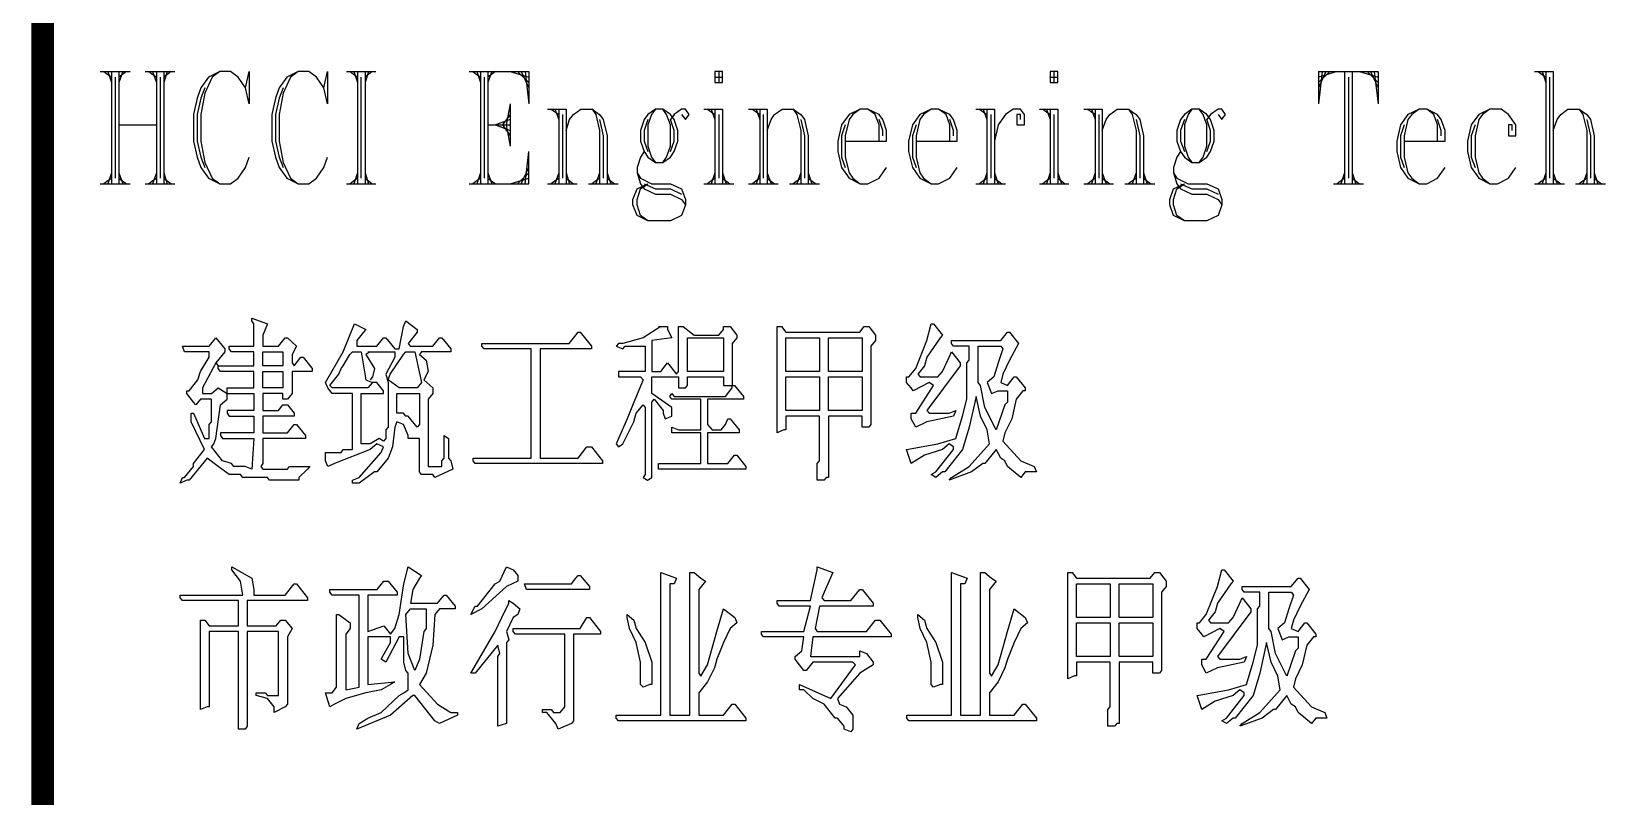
# Model space of a CAD drawing. Extents: x 74607 to 188346, y 27287 to 39167.
# Drawn here: x 114942 to 115645, y 31203 to 31545 of the extents above; entities that cross this region are included whole.
import ezdxf
from ezdxf.enums import TextEntityAlignment as Align

# ---------------------------------------------------------------- set-up
doc = ezdxf.new("R2010")
doc.units = 0
doc.header["$LTSCALE"] = 1000
doc.header["$MEASUREMENT"] = 0
doc.linetypes.add('DASHED2', pattern=[0.375, 0.25, -0.125])
doc.layers.add('DIM_LEAD', color=3, linetype='Continuous')
doc.layers.add('龙骨虚线', color=165, linetype='DASHED2')
doc.styles.get("Standard").update_dxf_attribs({"font": 'gbenor.shx', "bigfont": 'gbcbig.shx'})

# ---------------------------------------------------------------- blocks, each defined once
blk = doc.blocks.new('A1')
at = {"color": 94, "linetype": 'Continuous', "const_width": 0.5}
blk.add_lwpolyline([(-80, 10), (-80, 584)], dxfattribs=at)
at = {"color": 94, "linetype": 'Continuous'}
for points in [[(-78.711, 211.974), (-78.044, 211.974)], [(-78.63, 211.974), (-78.459, 211.848)], [(-78.54, 211.974), (-78.459, 211.731)], [(-78.459, 211.974), (-78.459, 209.467)], [(-78.378, 211.848), (-78.378, 209.593)], [(-78.297, 211.974), (-78.297, 209.467)], [(-78.206, 211.974), (-78.297, 211.731)], [(-78.125, 211.974), (-78.297, 211.848)], [(-77.71, 211.974), (-77.043, 211.974)], [(-77.629, 211.974), (-77.458, 211.848)], [(-77.548, 211.974), (-77.458, 211.731)], [(-77.458, 211.974), (-77.458, 209.467)], [(-77.377, 211.848), (-77.377, 209.593)], [(-77.295, 211.974), (-77.295, 209.467)], [(-77.214, 211.974), (-77.295, 211.731)], [(-77.124, 211.974), (-77.295, 211.848)], [(-75.464, 211.614), (-75.383, 211.974), (-75.383, 211.253), (-75.464, 211.614), (-75.627, 211.848), (-75.798, 211.974), (-76.042, 211.974), (-76.294, 211.848), (-76.466, 211.614), (-76.547, 211.379), (-76.628, 211.018), (-76.628, 210.423), (-76.547, 210.062), (-76.466, 209.828), (-76.294, 209.593), (-76.042, 209.467), (-75.798, 209.467), (-75.627, 209.593), (-75.464, 209.828), (-75.383, 210.062)], [(-76.042, 211.974), (-76.213, 211.848), (-76.375, 211.496), (-76.466, 211.018), (-76.466, 210.423), (-76.375, 209.945), (-76.213, 209.593), (-76.042, 209.467)], [(-73.714, 211.614), (-73.633, 211.974), (-73.633, 211.253), (-73.714, 211.614), (-73.877, 211.848), (-74.048, 211.974), (-74.292, 211.974), (-74.544, 211.848), (-74.716, 211.614), (-74.797, 211.379), (-74.878, 211.018), (-74.878, 210.423), (-74.797, 210.062), (-74.716, 209.828), (-74.544, 209.593), (-74.292, 209.467), (-74.048, 209.467), (-73.877, 209.593), (-73.714, 209.828), (-73.633, 210.062)], [(-74.292, 211.974), (-74.463, 211.848), (-74.625, 211.496), (-74.716, 211.018), (-74.716, 210.423), (-74.625, 209.945), (-74.463, 209.593), (-74.292, 209.467)], [(-73.209, 211.974), (-72.551, 211.974)], [(-73.128, 211.974), (-72.966, 211.848)], [(-73.047, 211.974), (-72.966, 211.731)], [(-72.966, 211.974), (-72.966, 209.467)], [(-72.885, 211.848), (-72.885, 209.593)], [(-72.794, 211.974), (-72.794, 209.467)], [(-72.713, 211.974), (-72.794, 211.731)], [(-72.632, 211.974), (-72.794, 211.848)], [(-70.467, 211.974), (-69.132, 211.974), (-69.132, 211.253)], [(-70.386, 211.974), (-70.215, 211.848)], [(-70.296, 211.974), (-70.215, 211.731)], [(-70.215, 211.974), (-70.215, 209.467)], [(-70.134, 211.848), (-70.134, 209.593)], [(-70.052, 211.974), (-70.052, 209.467)], [(-69.962, 211.974), (-70.052, 211.731)], [(-69.881, 211.974), (-70.052, 211.848)], [(-69.547, 211.974), (-69.132, 211.848)], [(-69.385, 211.974), (-69.132, 211.731)], [(-69.304, 211.974), (-69.132, 211.614)], [(-69.213, 211.974), (-69.132, 211.253)], [(-64.974, 211.848), (-64.803, 211.848)], [(-64.884, 211.974), (-64.884, 211.731)], [(-57.479, 211.848), (-57.307, 211.848)], [(-57.397, 211.974), (-57.397, 211.731)], [(-51.48, 211.974), (-51.48, 211.253)], [(-51.48, 211.974), (-50.145, 211.974)], [(-51.399, 211.974), (-51.48, 211.253)], [(-51.318, 211.974), (-51.48, 211.614)], [(-51.228, 211.974), (-51.48, 211.731)], [(-51.065, 211.974), (-51.48, 211.848)], [(-50.903, 211.974), (-50.903, 209.467)], [(-50.813, 211.848), (-50.813, 209.593)], [(-50.732, 211.974), (-50.732, 209.467)], [(-50.569, 211.974), (-50.145, 211.848)], [(-50.398, 211.974), (-50.145, 211.731)], [(-50.317, 211.974), (-50.145, 211.614)], [(-50.236, 211.974), (-50.145, 211.253)], [(-50.145, 211.974), (-50.145, 211.253)], [(-46.655, 211.974), (-46.24, 211.974), (-46.24, 209.467)], [(-46.573, 211.974), (-46.402, 211.848)], [(-46.483, 211.974), (-46.402, 211.731)], [(-46.402, 211.974), (-46.402, 209.467)], [(-46.321, 211.848), (-46.321, 209.593)], [(-76.375, 211.614), (-76.466, 211.379), (-76.547, 211.018), (-76.547, 210.423), (-76.466, 210.062), (-76.375, 209.828)], [(-74.625, 211.614), (-74.716, 211.379), (-74.797, 211.018), (-74.797, 210.423), (-74.716, 210.062), (-74.625, 209.828)], [(-69.547, 211.253), (-69.637, 210.784), (-69.547, 210.306)], [(-69.547, 211.253), (-69.547, 210.306)], [(-68.717, 211.136), (-68.302, 211.136), (-68.302, 209.467)], [(-68.636, 211.136), (-68.465, 211.018)], [(-68.555, 211.136), (-68.465, 210.901)], [(-68.465, 211.136), (-68.465, 209.467)], [(-68.302, 210.658), (-68.221, 210.901), (-68.131, 211.018), (-67.969, 211.136), (-67.716, 211.136), (-67.554, 211.018), (-67.473, 210.901), (-67.382, 210.54), (-67.382, 209.467)], [(-67.716, 211.136), (-67.635, 211.018), (-67.554, 210.658), (-67.554, 209.467)], [(-66.3, 211.136), (-66.39, 211.018), (-66.471, 210.784), (-66.471, 210.306), (-66.39, 210.062), (-66.3, 209.945)], [(-66.138, 209.945), (-66.057, 210.062), (-65.966, 210.306), (-65.966, 210.784), (-66.057, 211.018), (-66.138, 211.136)], [(-65.723, 211.018), (-65.633, 210.901), (-65.551, 211.018), (-65.633, 211.136), (-65.723, 211.136), (-65.885, 211.018), (-65.966, 210.901)], [(-65.218, 211.136), (-64.803, 211.136), (-64.803, 209.467)], [(-65.136, 211.136), (-64.974, 211.018)], [(-65.055, 211.136), (-64.974, 210.901)], [(-64.974, 211.136), (-64.974, 209.467)], [(-64.225, 211.136), (-63.802, 211.136), (-63.802, 209.467)], [(-64.135, 211.136), (-63.973, 211.018)], [(-64.054, 211.136), (-63.973, 210.901)], [(-63.973, 211.136), (-63.973, 209.467)], [(-63.802, 210.658), (-63.72, 210.901), (-63.639, 211.018), (-63.468, 211.136), (-63.224, 211.136), (-63.053, 211.018), (-62.972, 210.901), (-62.891, 210.54), (-62.891, 209.467)], [(-63.224, 211.136), (-63.143, 211.018), (-63.053, 210.658), (-63.053, 209.467)], [(-62.061, 210.423), (-61.141, 210.423), (-61.141, 210.658), (-61.222, 210.901), (-61.303, 211.018), (-61.556, 211.136), (-61.727, 211.136), (-61.97, 211.018), (-62.142, 210.784), (-62.223, 210.423), (-62.223, 210.189), (-62.142, 209.828), (-61.97, 209.593), (-61.727, 209.467), (-61.556, 209.467), (-61.303, 209.593), (-61.141, 209.828)], [(-61.727, 211.136), (-61.889, 211.018), (-61.97, 210.901), (-62.061, 210.54), (-62.061, 210.062), (-61.97, 209.71), (-61.889, 209.593), (-61.727, 209.467)], [(-61.303, 210.423), (-61.303, 210.784), (-61.393, 211.018), (-61.556, 211.136)], [(-60.473, 210.423), (-59.562, 210.423), (-59.562, 210.658), (-59.643, 210.901), (-59.725, 211.018), (-59.977, 211.136), (-60.139, 211.136), (-60.392, 211.018), (-60.554, 210.784), (-60.645, 210.423), (-60.645, 210.189), (-60.554, 209.828), (-60.392, 209.593), (-60.139, 209.467), (-59.977, 209.467), (-59.725, 209.593), (-59.562, 209.828)], [(-60.139, 211.136), (-60.311, 211.018), (-60.392, 210.901), (-60.473, 210.54), (-60.473, 210.062), (-60.392, 209.71), (-60.311, 209.593), (-60.139, 209.467)], [(-59.725, 210.423), (-59.725, 210.784), (-59.806, 211.018), (-59.977, 211.136)], [(-59.138, 211.136), (-58.723, 211.136), (-58.723, 209.467)], [(-59.057, 211.136), (-58.895, 211.018)], [(-58.976, 211.136), (-58.895, 210.901)], [(-58.895, 211.136), (-58.895, 209.467)], [(-58.146, 210.901), (-58.146, 211.018), (-58.227, 211.018), (-58.227, 210.784), (-58.056, 210.784), (-58.056, 211.018), (-58.146, 211.136), (-58.308, 211.136), (-58.48, 211.018), (-58.642, 210.784), (-58.723, 210.423)], [(-57.722, 211.136), (-57.307, 211.136), (-57.307, 209.467)], [(-57.641, 211.136), (-57.479, 211.018)], [(-57.56, 211.136), (-57.479, 210.901)], [(-57.479, 211.136), (-57.479, 209.467)], [(-56.73, 211.136), (-56.315, 211.136), (-56.315, 209.467)], [(-56.64, 211.136), (-56.477, 211.018)], [(-56.558, 211.136), (-56.477, 210.901)], [(-56.477, 211.136), (-56.477, 209.467)], [(-56.315, 210.658), (-56.225, 210.901), (-56.144, 211.018), (-55.981, 211.136), (-55.729, 211.136), (-55.557, 211.018), (-55.476, 210.901), (-55.395, 210.54), (-55.395, 209.467)], [(-55.729, 211.136), (-55.647, 211.018), (-55.557, 210.658), (-55.557, 209.467)], [(-54.313, 211.136), (-54.394, 211.018), (-54.475, 210.784), (-54.475, 210.306), (-54.394, 210.062), (-54.313, 209.945)], [(-54.15, 209.945), (-54.06, 210.062), (-53.979, 210.306), (-53.979, 210.784), (-54.06, 211.018), (-54.15, 211.136)], [(-53.726, 211.018), (-53.645, 210.901), (-53.564, 211.018), (-53.645, 211.136), (-53.726, 211.136), (-53.898, 211.018), (-53.979, 210.901)], [(-49.568, 210.423), (-48.648, 210.423), (-48.648, 210.658), (-48.738, 210.901), (-48.819, 211.018), (-49.063, 211.136), (-49.234, 211.136), (-49.487, 211.018), (-49.649, 210.784), (-49.73, 210.423), (-49.73, 210.189), (-49.649, 209.828), (-49.487, 209.593), (-49.234, 209.467), (-49.063, 209.467), (-48.819, 209.593), (-48.648, 209.828)], [(-49.234, 211.136), (-49.397, 211.018), (-49.487, 210.901), (-49.568, 210.54), (-49.568, 210.062), (-49.487, 209.71), (-49.397, 209.593), (-49.234, 209.467)], [(-48.819, 210.423), (-48.819, 210.784), (-48.901, 211.018), (-49.063, 211.136)], [(-47.151, 210.658), (-47.151, 210.784), (-47.232, 210.784), (-47.232, 210.54), (-47.07, 210.54), (-47.07, 210.784), (-47.232, 211.018), (-47.403, 211.136), (-47.656, 211.136), (-47.899, 211.018), (-48.071, 210.784), (-48.152, 210.423), (-48.152, 210.189), (-48.071, 209.828), (-47.899, 209.593), (-47.656, 209.467), (-47.484, 209.467), (-47.232, 209.593), (-47.07, 209.828)], [(-47.656, 211.136), (-47.818, 211.018), (-47.899, 210.901), (-47.981, 210.54), (-47.981, 210.062), (-47.899, 209.71), (-47.818, 209.593), (-47.656, 209.467)], [(-46.24, 210.658), (-46.149, 210.901), (-46.068, 211.018), (-45.906, 211.136), (-45.653, 211.136), (-45.482, 211.018), (-45.401, 210.901), (-45.32, 210.54), (-45.32, 209.467)], [(-45.653, 211.136), (-45.572, 211.018), (-45.482, 210.658), (-45.482, 209.467)], [(-78.297, 210.784), (-77.458, 210.784)], [(-70.052, 210.784), (-69.547, 210.784)], [(-69.547, 210.901), (-69.881, 210.784), (-69.547, 210.658)], [(-69.547, 211.018), (-69.719, 210.784), (-69.547, 210.54)], [(-68.384, 211.018), (-68.384, 209.593)], [(-67.554, 210.901), (-67.473, 210.54), (-67.473, 209.593)], [(-66.471, 210.901), (-66.553, 210.658), (-66.553, 210.423), (-66.471, 210.189)], [(-65.966, 210.189), (-65.885, 210.423), (-65.885, 210.658), (-65.966, 210.901)], [(-64.884, 211.018), (-64.884, 209.593)], [(-63.892, 211.018), (-63.892, 209.593)], [(-63.053, 210.901), (-62.972, 210.54), (-62.972, 209.593)], [(-62.061, 210.784), (-62.142, 210.54), (-62.142, 210.062), (-62.061, 209.828)], [(-61.222, 210.54), (-61.222, 210.658), (-61.303, 210.901)], [(-60.473, 210.784), (-60.554, 210.54), (-60.554, 210.062), (-60.473, 209.828)], [(-59.643, 210.54), (-59.643, 210.658), (-59.725, 210.901)], [(-58.804, 211.018), (-58.804, 209.593)], [(-57.397, 211.018), (-57.397, 209.593)], [(-56.396, 211.018), (-56.396, 209.593)], [(-55.557, 210.901), (-55.476, 210.54), (-55.476, 209.593)], [(-54.475, 210.901), (-54.565, 210.658), (-54.565, 210.423), (-54.475, 210.189)], [(-53.979, 210.189), (-53.898, 210.423), (-53.898, 210.658), (-53.979, 210.901)], [(-49.568, 210.784), (-49.649, 210.54), (-49.649, 210.062), (-49.568, 209.828)], [(-48.738, 210.54), (-48.738, 210.658), (-48.819, 210.901)], [(-47.981, 210.784), (-48.071, 210.54), (-48.071, 210.062), (-47.981, 209.828)], [(-45.482, 210.901), (-45.401, 210.54), (-45.401, 209.593)], [(-70.467, 209.467), (-69.132, 209.467), (-69.132, 210.189)], [(-69.213, 209.467), (-69.132, 210.189)], [(-66.553, 210.189), (-66.634, 210.062), (-66.715, 209.828), (-66.715, 209.71), (-66.634, 209.467), (-66.553, 209.35), (-66.3, 209.232), (-65.966, 209.232), (-65.723, 209.115), (-65.633, 208.998)], [(-54.565, 210.189), (-54.646, 210.062), (-54.727, 209.828), (-54.727, 209.71), (-54.646, 209.467), (-54.565, 209.35), (-54.313, 209.232), (-53.979, 209.232), (-53.726, 209.115), (-53.645, 208.998)], [(-78.459, 209.71), (-78.54, 209.467)], [(-78.297, 209.71), (-78.206, 209.467)], [(-77.458, 209.71), (-77.548, 209.467)], [(-77.295, 209.71), (-77.214, 209.467)], [(-72.966, 209.71), (-73.047, 209.467)], [(-72.794, 209.71), (-72.713, 209.467)], [(-70.215, 209.71), (-70.296, 209.467)], [(-70.052, 209.71), (-69.962, 209.467)], [(-69.385, 209.467), (-69.132, 209.71)], [(-69.304, 209.467), (-69.132, 209.828)], [(-68.465, 209.71), (-68.555, 209.467)], [(-68.302, 209.71), (-68.221, 209.467)], [(-67.554, 209.71), (-67.635, 209.467)], [(-67.382, 209.71), (-67.301, 209.467)], [(-66.715, 209.71), (-66.634, 209.593), (-66.39, 209.467), (-65.966, 209.467), (-65.723, 209.35), (-65.633, 209.115), (-65.633, 208.998), (-65.723, 208.754), (-65.966, 208.637), (-66.471, 208.637), (-66.715, 208.754), (-66.805, 208.998), (-66.805, 209.115), (-66.715, 209.35), (-66.471, 209.467)], [(-64.974, 209.71), (-65.055, 209.467)], [(-64.803, 209.71), (-64.722, 209.467)], [(-63.973, 209.71), (-64.054, 209.467)], [(-63.802, 209.71), (-63.72, 209.467)], [(-63.053, 209.71), (-63.143, 209.467)], [(-62.891, 209.71), (-62.809, 209.467)], [(-58.895, 209.71), (-58.976, 209.467)], [(-58.723, 209.71), (-58.642, 209.467)], [(-57.479, 209.71), (-57.56, 209.467)], [(-57.307, 209.71), (-57.226, 209.467)], [(-56.477, 209.71), (-56.558, 209.467)], [(-56.315, 209.71), (-56.225, 209.467)], [(-55.557, 209.71), (-55.647, 209.467)], [(-55.395, 209.71), (-55.314, 209.467)], [(-54.727, 209.71), (-54.646, 209.593), (-54.394, 209.467), (-53.979, 209.467), (-53.726, 209.35), (-53.645, 209.115), (-53.645, 208.998), (-53.726, 208.754), (-53.979, 208.637), (-54.475, 208.637), (-54.727, 208.754), (-54.809, 208.998), (-54.809, 209.115), (-54.727, 209.35), (-54.475, 209.467)], [(-50.903, 209.71), (-50.984, 209.467)], [(-50.732, 209.71), (-50.65, 209.467)], [(-46.402, 209.71), (-46.483, 209.467)], [(-46.24, 209.71), (-46.149, 209.467)], [(-45.482, 209.71), (-45.572, 209.467)], [(-45.32, 209.71), (-45.238, 209.467)], [(-78.711, 209.467), (-78.044, 209.467)], [(-78.459, 209.593), (-78.63, 209.467)], [(-78.297, 209.593), (-78.125, 209.467)], [(-77.71, 209.467), (-77.043, 209.467)], [(-77.458, 209.593), (-77.629, 209.467)], [(-77.295, 209.593), (-77.124, 209.467)], [(-73.209, 209.467), (-72.551, 209.467)], [(-72.966, 209.593), (-73.128, 209.467)], [(-72.794, 209.593), (-72.632, 209.467)], [(-70.215, 209.593), (-70.386, 209.467)], [(-70.052, 209.593), (-69.881, 209.467)], [(-69.547, 209.467), (-69.132, 209.593)], [(-68.717, 209.467), (-68.05, 209.467)], [(-68.465, 209.593), (-68.636, 209.467)], [(-68.302, 209.593), (-68.131, 209.467)], [(-67.797, 209.467), (-67.139, 209.467)], [(-67.554, 209.593), (-67.716, 209.467)], [(-67.382, 209.593), (-67.22, 209.467)], [(-66.471, 208.637), (-66.634, 208.754), (-66.715, 208.998), (-66.715, 209.115), (-66.634, 209.35), (-66.471, 209.467)], [(-66.553, 209.467), (-66.3, 209.35), (-65.966, 209.35), (-65.723, 209.232)], [(-65.218, 209.467), (-64.55, 209.467)], [(-64.974, 209.593), (-65.136, 209.467)], [(-64.803, 209.593), (-64.64, 209.467)], [(-64.225, 209.467), (-63.558, 209.467)], [(-63.973, 209.593), (-64.135, 209.467)], [(-63.802, 209.593), (-63.639, 209.467)], [(-63.305, 209.467), (-62.638, 209.467)], [(-63.053, 209.593), (-63.224, 209.467)], [(-62.891, 209.593), (-62.719, 209.467)], [(-59.138, 209.467), (-58.48, 209.467)], [(-58.895, 209.593), (-59.057, 209.467)], [(-58.723, 209.593), (-58.561, 209.467)], [(-57.722, 209.467), (-57.064, 209.467)], [(-57.479, 209.593), (-57.641, 209.467)], [(-57.307, 209.593), (-57.145, 209.467)], [(-56.73, 209.467), (-56.062, 209.467)], [(-56.477, 209.593), (-56.64, 209.467)], [(-56.315, 209.593), (-56.144, 209.467)], [(-55.81, 209.467), (-55.142, 209.467)], [(-55.557, 209.593), (-55.729, 209.467)], [(-55.395, 209.593), (-55.233, 209.467)], [(-54.475, 208.637), (-54.646, 208.754), (-54.727, 208.998), (-54.727, 209.115), (-54.646, 209.35), (-54.475, 209.467)], [(-54.565, 209.467), (-54.313, 209.35), (-53.979, 209.35), (-53.726, 209.232)], [(-51.147, 209.467), (-50.479, 209.467)], [(-50.903, 209.593), (-51.065, 209.467)], [(-50.732, 209.593), (-50.569, 209.467)], [(-46.655, 209.467), (-45.987, 209.467)], [(-46.402, 209.593), (-46.573, 209.467)], [(-46.24, 209.593), (-46.068, 209.467)], [(-45.735, 209.467), (-45.067, 209.467)], [(-45.482, 209.593), (-45.653, 209.467)], [(-45.32, 209.593), (-45.157, 209.467)], [(-66.185, 206.274), (-66.581, 206.023), (-67.031, 205.897), (-67.132, 205.897), (-67.18, 205.834), (-67.031, 205.776), (-66.982, 205.834), (-66.634, 205.834), (-66.533, 205.834), (-66.533, 205.273), (-67.132, 205.273), (-67.132, 205.148), (-66.634, 205.148), (-66.581, 205.085), (-66.784, 204.587), (-66.934, 204.21), (-67.18, 203.649), (-67.132, 203.586), (-67.031, 203.649), (-66.784, 204.147), (-66.731, 204.336), (-66.581, 204.524), (-66.533, 204.461), (-66.533, 203.524), (-66.533, 202.963), (-66.581, 202.9), (-66.484, 202.837), (-66.383, 202.9), (-66.383, 203.838), (-66.383, 204.587), (-66.335, 204.65), (-66.132, 204.399), (-66.132, 204.336), (-66.083, 204.21), (-65.933, 204.273), (-65.933, 204.461), (-66.383, 204.776), (-66.383, 205.148), (-65.784, 205.148), (-65.784, 204.901), (-65.634, 204.901), (-65.585, 204.959), (-65.585, 205.148), (-64.836, 205.148), (-64.783, 205.148), (-64.783, 204.959), (-64.686, 204.959), (-64.585, 204.959)], [(-66.233, 206.274), (-66.035, 206.274), (-66.035, 206.211), (-65.933, 206.023), (-66.383, 205.96), (-66.383, 205.273), (-66.185, 205.273), (-66.083, 205.399), (-66.035, 205.462), (-65.832, 205.211), (-65.784, 205.273), (-65.784, 206.211), (-65.784, 206.274), (-65.682, 206.274), (-65.436, 206.085), (-64.885, 206.085), (-64.783, 206.211), (-64.783, 206.274), (-64.633, 206.274), (-64.483, 206.085), (-64.483, 206.023), (-64.585, 205.897), (-64.585, 204.959), (-64.537, 204.959), (-64.334, 204.713), (-64.334, 204.65), (-65.083, 204.65), (-65.136, 204.65), (-65.136, 204.084), (-65.034, 203.964), (-64.836, 203.964), (-64.735, 204.084), (-64.686, 204.21), (-64.633, 204.21), (-64.435, 203.964), (-64.435, 203.901), (-65.136, 203.901), (-65.136, 203.209), (-64.686, 203.209), (-64.537, 203.398), (-64.483, 203.398), (-64.285, 203.147), (-64.285, 203.089), (-65.034, 203.089), (-65.784, 203.089), (-66.233, 203.089), (-66.233, 203.209), (-65.484, 203.209), (-65.286, 203.209), (-65.286, 203.901), (-65.933, 203.901), (-65.933, 204.022), (-65.784, 203.964), (-65.286, 203.964), (-65.286, 204.65), (-65.933, 204.65), (-65.982, 204.713), (-65.933, 204.776), (-65.885, 204.713), (-65.136, 204.713), (-64.735, 204.713), (-64.585, 204.901), (-64.585, 204.959)], [(-72.729, 205.713), (-72.13, 205.713), (-72.13, 205.588), (-72.328, 205.211), (-72.28, 205.022), (-72.28, 204.084), (-72.28, 204.022), (-72.328, 203.964), (-72.328, 203.775), (-72.381, 203.712), (-72.478, 203.775), (-72.681, 203.649), (-72.879, 203.649), (-72.879, 204.587), (-72.879, 204.776), (-72.381, 204.776), (-72.381, 204.838), (-72.531, 205.022), (-72.58, 205.022), (-72.628, 205.022)], [(-72.681, 205.713), (-72.778, 205.65), (-72.58, 205.336), (-72.628, 205.148), (-72.681, 205.085)], [(-76.127, 205.462), (-76.427, 204.901), (-76.427, 204.776), (-76.229, 204.776), (-76.079, 204.901), (-75.876, 204.776), (-75.876, 204.901), (-75.277, 204.901), (-75.277, 205.273), (-76.026, 205.273), (-76.079, 205.336), (-76.079, 205.399)]]:
    blk.add_lwpolyline(points, dxfattribs=at)
for points in [[(-64.974, 211.974), (-64.974, 211.731), (-64.803, 211.731), (-64.803, 211.974), (-64.974, 211.974)], [(-57.479, 211.974), (-57.479, 211.731), (-57.307, 211.731), (-57.307, 211.974), (-57.479, 211.974)], [(-66.3, 211.136), (-66.471, 211.018), (-66.553, 210.901), (-66.634, 210.658), (-66.634, 210.423), (-66.553, 210.189), (-66.471, 210.062), (-66.3, 209.945), (-66.138, 209.945), (-65.966, 210.062), (-65.885, 210.189), (-65.804, 210.423), (-65.804, 210.658), (-65.885, 210.901), (-65.966, 211.018), (-66.138, 211.136), (-66.3, 211.136)], [(-54.313, 211.136), (-54.475, 211.018), (-54.565, 210.901), (-54.646, 210.658), (-54.646, 210.423), (-54.565, 210.189), (-54.475, 210.062), (-54.313, 209.945), (-54.15, 209.945), (-53.979, 210.062), (-53.898, 210.189), (-53.816, 210.423), (-53.816, 210.658), (-53.898, 210.901), (-53.979, 211.018), (-54.15, 211.136), (-54.313, 211.136)], [(-75.325, 206.462), (-74.977, 206.337), (-75.079, 206.085), (-75.079, 205.834), (-74.726, 205.834), (-74.576, 206.023), (-74.528, 206.023), (-74.329, 205.834), (-74.426, 205.65), (-74.426, 205.462), (-74.378, 205.399), (-74.228, 205.588), (-74.18, 205.588), (-73.977, 205.336), (-73.977, 205.273), (-74.426, 205.273), (-74.426, 204.776), (-74.528, 204.65), (-74.629, 204.65), (-74.629, 204.776), (-75.079, 204.776), (-75.079, 204.399), (-74.726, 204.399), (-74.629, 204.524), (-74.528, 204.524), (-74.378, 204.336), (-74.378, 204.273), (-75.079, 204.273), (-75.079, 203.901), (-74.528, 203.901), (-74.378, 204.084), (-74.329, 204.084), (-74.126, 203.838), (-74.126, 203.775), (-74.876, 203.775), (-75.079, 203.775), (-75.079, 203.209), (-75.127, 203.147), (-75.079, 203.089), (-74.528, 203.089), (-74.479, 203.147), (-74.03, 203.147), (-74.078, 203.089), (-74.276, 202.9), (-74.276, 202.837), (-74.929, 202.837), (-74.977, 202.9), (-75.528, 202.9), (-75.576, 202.963), (-75.828, 202.963), (-76.079, 203.147), (-76.326, 203.335), (-76.727, 202.837), (-76.775, 202.837), (-76.925, 202.774), (-76.877, 202.9), (-76.828, 202.9), (-76.625, 203.147), (-76.625, 203.209), (-76.379, 203.524), (-76.678, 204.147), (-76.678, 204.336), (-76.625, 204.336), (-76.379, 203.775), (-76.277, 203.775), (-76.277, 204.084), (-76.229, 204.147), (-76.229, 204.65), (-76.475, 204.65), (-76.577, 204.524), (-76.625, 204.587), (-76.775, 204.776), (-76.775, 204.838), (-76.727, 204.838), (-76.529, 205.085), (-76.475, 205.273), (-76.277, 205.588), (-76.277, 205.713), (-76.828, 205.713), (-76.877, 205.834), (-76.277, 205.834), (-76.176, 205.96), (-76.127, 206.023), (-75.929, 205.776), (-75.929, 205.713), (-76.127, 205.462), (-76.079, 205.399), (-75.325, 205.399), (-75.277, 205.399), (-75.277, 205.713), (-75.779, 205.713), (-75.828, 205.776), (-75.828, 205.834), (-75.277, 205.834), (-75.277, 206.337), (-75.325, 206.4), (-75.325, 206.462)], [(-71.879, 206.4), (-71.632, 206.211), (-71.632, 206.148), (-71.83, 205.897), (-71.782, 205.834), (-71.279, 205.834), (-71.13, 206.023), (-71.081, 206.023), (-70.878, 205.776), (-70.878, 205.713), (-71.531, 205.713), (-71.579, 205.65), (-71.429, 205.525), (-71.381, 205.273), (-71.482, 205.085), (-71.279, 204.901), (-71.279, 204.776), (-71.381, 204.65), (-71.381, 203.712), (-71.381, 203.147), (-71.081, 203.147), (-71.081, 203.272), (-71.028, 203.335), (-71.028, 203.838), (-70.931, 203.775), (-70.931, 203.335), (-70.878, 203.272), (-70.83, 203.089), (-71.231, 202.9), (-71.279, 202.963), (-71.531, 202.963), (-71.579, 203.026), (-71.579, 203.775), (-71.681, 203.775), (-71.83, 203.775), (-71.83, 203.838), (-71.932, 204.084), (-72.082, 204.147), (-72.13, 204.022), (-72.178, 203.586), (-72.28, 203.335), (-72.531, 203.026), (-72.58, 203.026), (-72.928, 202.774), (-73.077, 202.774), (-73.077, 202.837), (-72.928, 202.9), (-72.43, 203.461), (-72.381, 203.586), (-72.531, 203.649), (-72.681, 203.524), (-73.479, 203.209), (-73.628, 203.147), (-73.677, 203.272), (-73.677, 203.461), (-73.329, 203.461), (-73.28, 203.524), (-73.077, 203.524), (-73.077, 204.461), (-73.077, 204.776), (-73.527, 204.776), (-73.628, 204.901), (-73.677, 205.022), (-73.28, 205.713), (-73.029, 206.337), (-72.778, 206.211), (-72.831, 206.148), (-72.981, 205.96), (-72.981, 205.834), (-72.531, 205.834), (-72.381, 206.023), (-72.328, 206.023), (-72.13, 205.776), (-72.029, 205.776), (-71.932, 206.274), (-71.879, 206.4)], [(-63.584, 206.274), (-63.488, 206.274), (-63.386, 206.148), (-62.637, 206.148), (-61.888, 206.148), (-61.738, 206.148), (-61.636, 206.274), (-61.535, 206.274), (-61.385, 206.085), (-61.385, 205.96), (-61.487, 205.834), (-61.487, 204.901), (-61.487, 204.084), (-61.535, 204.022), (-61.685, 204.022), (-61.685, 204.273), (-62.434, 204.273), (-62.434, 203.335), (-62.434, 202.9), (-62.487, 202.9), (-62.535, 202.837), (-62.685, 202.837), (-62.685, 203.209), (-62.637, 203.272), (-62.637, 204.21), (-62.637, 204.273), (-63.386, 204.273), (-63.386, 203.964), (-63.434, 203.964), (-63.584, 203.901), (-63.584, 204.838), (-63.584, 205.776), (-63.584, 206.211), (-63.584, 206.274)], [(-60.138, 206.337), (-60.09, 206.337), (-59.887, 206.085), (-59.94, 206.023), (-60.239, 205.588), (-60.288, 205.399), (-60.438, 205.211), (-60.389, 205.148), (-59.988, 205.148), (-59.887, 205.273), (-59.737, 205.588), (-59.688, 205.713), (-59.49, 205.462), (-59.49, 205.399), (-60.239, 204.399), (-60.186, 204.336), (-59.737, 204.336), (-59.587, 204.399), (-59.64, 204.273), (-60.239, 204.147), (-60.486, 204.022), (-60.587, 204.21), (-60.587, 204.336), (-60.486, 204.336), (-60.09, 204.959), (-60.186, 205.022), (-60.539, 204.838), (-60.587, 204.901), (-60.689, 205.022), (-60.689, 205.148), (-60.636, 205.148), (-60.486, 205.336), (-60.239, 205.96), (-60.138, 206.337)], [(-68.031, 206.148), (-67.983, 206.148), (-67.732, 205.834), (-67.732, 205.776), (-68.481, 205.776), (-68.882, 205.776), (-68.882, 204.838), (-68.882, 203.901), (-68.882, 203.335), (-68.133, 203.335), (-68.031, 203.335), (-67.833, 203.586), (-67.732, 203.586), (-67.485, 203.272), (-67.485, 203.209), (-70.332, 203.209), (-70.38, 203.272), (-70.38, 203.335), (-69.631, 203.335), (-69.08, 203.335), (-69.08, 204.273), (-69.08, 205.211), (-69.08, 205.776), (-69.829, 205.776), (-70.129, 205.776), (-70.182, 205.834), (-70.182, 205.897), (-69.433, 205.897), (-68.684, 205.897), (-68.234, 205.897), (-68.084, 206.085), (-68.031, 206.148)], [(-65.585, 206.023), (-64.836, 206.023), (-64.783, 206.023), (-64.783, 205.273), (-65.532, 205.273), (-65.585, 205.273), (-65.585, 205.96), (-65.585, 206.023)], [(-63.386, 206.023), (-62.637, 206.023), (-62.637, 205.273), (-63.386, 205.273), (-63.386, 205.96), (-63.386, 206.023)], [(-62.434, 206.023), (-61.685, 206.023), (-61.685, 205.273), (-62.434, 205.273), (-62.434, 205.96), (-62.434, 206.023)], [(-58.437, 206.148), (-58.388, 206.148), (-58.19, 205.897), (-58.388, 205.525), (-58.538, 205.211), (-58.586, 205.022), (-58.437, 204.959), (-58.287, 205.148), (-58.238, 205.148), (-58.04, 204.901), (-58.04, 204.838), (-58.089, 204.838), (-58.238, 204.65), (-58.34, 204.21), (-58.49, 203.901), (-58.538, 203.712), (-58.137, 203.272), (-57.837, 203.147), (-57.789, 203.026), (-58.04, 203.026), (-58.137, 202.9), (-58.437, 203.147), (-58.49, 203.272), (-58.586, 203.335), (-58.688, 203.524), (-58.939, 203.209), (-58.988, 203.209), (-59.239, 203.026), (-59.737, 202.837), (-59.688, 202.9), (-59.287, 203.147), (-58.838, 203.649), (-58.891, 203.964), (-59.041, 204.273), (-59.137, 204.713), (-59.287, 204.022), (-59.437, 203.524), (-59.838, 203.026), (-59.887, 203.026), (-60.036, 202.9), (-60.138, 202.963), (-60.036, 203.026), (-59.64, 203.524), (-59.64, 203.586), (-59.737, 203.649), (-59.887, 203.524), (-60.288, 203.398), (-60.587, 203.209), (-60.689, 203.524), (-59.988, 203.649), (-59.587, 203.775), (-59.437, 204.273), (-59.34, 204.65), (-59.34, 205.462), (-59.287, 205.525), (-59.287, 205.834), (-59.64, 205.834), (-59.688, 205.897), (-59.688, 205.96), (-58.939, 205.96), (-58.586, 205.96), (-58.437, 206.148)], [(-59.089, 205.834), (-58.586, 205.834), (-58.538, 205.776), (-58.64, 205.462), (-58.736, 205.148), (-58.891, 205.022), (-58.789, 204.776), (-58.64, 204.838), (-58.437, 204.838), (-58.437, 204.587), (-58.49, 204.524), (-58.688, 203.964), (-58.939, 204.461), (-59.041, 204.959), (-59.089, 205.022), (-59.089, 205.776), (-59.089, 205.834)], [(-75.079, 205.713), (-74.629, 205.713), (-74.629, 205.399), (-75.079, 205.399), (-75.079, 205.65), (-75.079, 205.713)], [(-73.077, 205.713), (-72.879, 205.713), (-72.778, 205.085), (-72.628, 205.022), (-72.729, 204.901), (-73.479, 204.901), (-73.527, 204.901), (-73.58, 204.959), (-73.377, 205.211), (-73.329, 205.336), (-73.28, 205.399), (-73.131, 205.65), (-73.077, 205.713)], [(-71.879, 205.713), (-71.681, 205.713), (-71.531, 205.022), (-71.632, 204.901), (-72.029, 204.901), (-72.28, 205.085), (-72.232, 205.211), (-71.932, 205.65), (-71.879, 205.713)], [(-75.079, 205.273), (-74.629, 205.273), (-74.629, 204.901), (-75.079, 204.901), (-75.079, 205.211), (-75.079, 205.273)], [(-63.386, 205.148), (-62.637, 205.148), (-62.637, 204.399), (-63.386, 204.399), (-63.386, 205.085), (-63.386, 205.148)], [(-62.434, 205.148), (-61.685, 205.148), (-61.685, 204.399), (-62.434, 204.399), (-62.434, 205.085), (-62.434, 205.148)], [(-75.876, 204.776), (-75.828, 204.776), (-75.277, 204.776), (-75.277, 204.399), (-75.876, 204.399), (-75.876, 204.336), (-75.828, 204.273), (-75.277, 204.273), (-75.277, 203.901), (-76.026, 203.901), (-76.026, 203.838), (-75.978, 203.775), (-75.277, 203.775), (-75.325, 203.089), (-75.475, 203.147), (-75.726, 203.147), (-75.779, 203.209), (-75.978, 203.272), (-76.229, 203.586), (-76.176, 203.649), (-76.127, 203.775), (-76.026, 204.524), (-75.876, 204.65), (-75.876, 204.776)], [(-72.082, 204.776), (-71.579, 204.776), (-71.579, 204.084), (-71.632, 204.022), (-71.83, 204.273), (-71.879, 204.273), (-71.932, 204.336), (-72.082, 204.336), (-72.082, 204.713), (-72.082, 204.776)], [(-75.775, 200.9), (-75.325, 200.648), (-75.277, 200.397), (-75.277, 200.271), (-74.576, 200.271), (-74.378, 200.523), (-74.329, 200.523), (-74.078, 200.208), (-74.078, 200.146), (-74.827, 200.146), (-75.427, 200.146), (-75.427, 199.585), (-74.779, 199.585), (-74.677, 199.711), (-74.576, 199.711), (-74.426, 199.522), (-74.528, 199.334), (-74.528, 198.396), (-74.528, 197.835), (-74.576, 197.772), (-74.827, 197.647), (-74.827, 197.772), (-74.977, 197.961), (-75.228, 198.024), (-75.228, 198.087), (-75.025, 198.087), (-74.977, 198.024), (-74.726, 198.024), (-74.726, 198.961), (-74.726, 199.459), (-75.427, 199.459), (-75.427, 198.522), (-75.427, 197.584), (-75.427, 197.337), (-75.475, 197.274), (-75.625, 197.274), (-75.625, 198.212), (-75.625, 199.15), (-75.625, 199.459), (-76.277, 199.459), (-76.277, 198.522), (-76.277, 197.772), (-76.326, 197.772), (-76.475, 197.709), (-76.475, 198.647), (-76.475, 199.585), (-76.475, 199.711), (-76.374, 199.711), (-76.277, 199.585), (-75.625, 199.585), (-75.625, 200.146), (-76.374, 200.146), (-76.877, 200.146), (-76.925, 200.208), (-76.925, 200.271), (-76.176, 200.271), (-75.528, 200.271), (-75.576, 200.585), (-75.775, 200.837), (-75.775, 200.9)], [(-71.83, 200.9), (-71.531, 200.711), (-71.579, 200.648), (-71.729, 200.397), (-71.777, 200.088), (-71.178, 200.088), (-71.028, 200.271), (-70.98, 200.271), (-70.782, 200.025), (-70.782, 199.962), (-71.13, 199.962), (-71.231, 199.836), (-71.279, 199.15), (-71.429, 198.522), (-71.579, 198.275), (-71.178, 197.835), (-70.878, 197.647), (-70.728, 197.647), (-70.728, 197.584), (-71.13, 197.4), (-71.231, 197.458), (-71.681, 198.024), (-71.729, 198.024), (-72.227, 197.584), (-72.976, 197.274), (-72.928, 197.4), (-72.729, 197.521), (-72.43, 197.647), (-72.029, 198.024), (-71.927, 198.087), (-71.83, 198.149), (-71.83, 198.522), (-71.879, 198.584), (-71.927, 198.773), (-71.927, 199.334), (-72.029, 199.334), (-72.328, 198.773), (-72.43, 198.836), (-72.227, 199.208), (-72.227, 199.334), (-72.729, 199.334), (-72.729, 198.396), (-72.729, 198.275), (-72.13, 198.333), (-72.227, 198.275), (-72.43, 198.149), (-72.778, 198.087), (-73.227, 197.961), (-73.479, 197.835), (-73.58, 197.772), (-73.677, 198.087), (-73.527, 198.087), (-73.43, 198.212), (-73.43, 199.15), (-73.43, 199.836), (-73.377, 199.836), (-73.126, 199.648), (-73.126, 199.522), (-73.227, 199.396), (-73.227, 198.459), (-73.227, 198.149), (-72.928, 198.212), (-72.928, 199.15), (-72.928, 200.088), (-72.928, 200.271), (-73.527, 200.271), (-73.58, 200.334), (-73.58, 200.397), (-72.826, 200.397), (-72.526, 200.397), (-72.377, 200.585), (-72.28, 200.585), (-72.077, 200.334), (-72.077, 200.271), (-72.729, 200.271), (-72.729, 199.459), (-72.377, 199.585), (-72.227, 199.396), (-72.13, 199.522), (-72.029, 199.836), (-71.927, 200.523), (-71.83, 200.9)], [(-69.631, 200.9), (-69.481, 200.837), (-69.38, 200.711), (-69.38, 200.585), (-69.631, 200.46), (-70.182, 199.962), (-70.429, 199.836), (-70.332, 200.025), (-70.279, 200.025), (-69.882, 200.523), (-69.781, 200.585), (-69.631, 200.9)], [(-62.685, 200.9), (-62.337, 200.774), (-62.535, 200.334), (-62.584, 200.208), (-62.535, 200.146), (-61.936, 200.146), (-61.738, 200.397), (-61.685, 200.397), (-61.438, 200.088), (-61.438, 200.025), (-62.187, 200.025), (-62.637, 200.025), (-62.734, 199.522), (-62.685, 199.459), (-61.936, 199.459), (-61.588, 199.459), (-61.385, 199.711), (-61.288, 199.711), (-61.037, 199.396), (-61.037, 199.334), (-61.786, 199.334), (-62.535, 199.334), (-62.787, 199.334), (-62.835, 198.899), (-62.086, 198.899), (-61.738, 198.899), (-61.738, 199.024), (-61.588, 198.961), (-61.438, 198.773), (-61.438, 198.71), (-61.738, 198.522), (-62.236, 197.961), (-62.187, 197.835), (-62.038, 197.772), (-61.888, 197.584), (-61.888, 197.274), (-61.936, 197.212), (-62.086, 197.274), (-62.086, 197.337), (-62.236, 197.521), (-62.284, 197.521), (-62.535, 197.835), (-62.787, 197.961), (-62.985, 198.149), (-63.086, 198.149), (-63.086, 198.275), (-62.386, 197.961), (-61.835, 198.71), (-61.888, 198.773), (-62.637, 198.773), (-62.787, 198.773), (-62.937, 198.584), (-62.985, 198.584), (-63.183, 198.836), (-63.183, 198.899), (-63.033, 199.024), (-62.985, 199.334), (-63.734, 199.334), (-63.884, 199.334), (-63.932, 199.396), (-63.932, 199.459), (-63.183, 199.459), (-62.985, 199.459), (-62.835, 200.025), (-63.536, 200.025), (-63.584, 200.088), (-63.584, 200.146), (-62.835, 200.146), (-62.685, 200.837), (-62.685, 200.9)], [(-68.031, 200.711), (-67.983, 200.711), (-67.78, 200.46), (-67.78, 200.397), (-68.529, 200.397), (-69.182, 200.397), (-69.23, 200.523), (-68.481, 200.523), (-68.181, 200.523), (-68.08, 200.648), (-68.031, 200.711)], [(-66.185, 200.774), (-65.832, 200.648), (-65.885, 200.523), (-65.982, 200.523), (-65.982, 197.584), (-65.532, 197.584), (-65.532, 200.774), (-65.436, 200.774), (-65.286, 200.648), (-65.184, 200.585), (-65.334, 200.397), (-65.334, 199.459), (-65.334, 198.522), (-65.286, 198.459), (-65.136, 198.71), (-64.933, 199.459), (-64.783, 199.962), (-64.532, 199.773), (-64.483, 199.648), (-64.633, 199.522), (-64.783, 199.208), (-64.933, 198.836), (-64.986, 198.647), (-65.136, 198.333), (-65.334, 198.087), (-65.334, 197.584), (-64.783, 197.584), (-64.585, 197.835), (-64.532, 197.835), (-64.285, 197.521), (-64.285, 197.458), (-67.132, 197.458), (-67.18, 197.521), (-67.18, 197.584), (-66.431, 197.584), (-66.185, 197.584), (-66.185, 200.711), (-66.185, 200.774)], [(-59.688, 200.774), (-59.336, 200.648), (-59.389, 200.523), (-59.485, 200.523), (-59.485, 197.584), (-59.036, 197.584), (-59.036, 200.774), (-58.939, 200.774), (-58.789, 200.648), (-58.688, 200.585), (-58.838, 200.397), (-58.838, 199.459), (-58.838, 198.522), (-58.789, 198.459), (-58.64, 198.71), (-58.437, 199.459), (-58.287, 199.962), (-58.04, 199.773), (-57.987, 199.648), (-58.137, 199.522), (-58.287, 199.208), (-58.437, 198.836), (-58.49, 198.647), (-58.64, 198.333), (-58.838, 198.087), (-58.838, 197.584), (-58.287, 197.584), (-58.089, 197.835), (-58.04, 197.835), (-57.789, 197.521), (-57.789, 197.458), (-60.636, 197.458), (-60.684, 197.521), (-60.684, 197.584), (-59.935, 197.584), (-59.688, 197.584), (-59.688, 200.711), (-59.688, 200.774)], [(-57.088, 200.774), (-56.991, 200.774), (-56.89, 200.648), (-56.141, 200.648), (-55.391, 200.648), (-55.242, 200.648), (-55.14, 200.774), (-55.039, 200.774), (-54.889, 200.585), (-54.889, 200.46), (-54.99, 200.334), (-54.99, 199.401), (-54.99, 198.584), (-55.039, 198.522), (-55.188, 198.522), (-55.188, 198.773), (-55.938, 198.773), (-55.938, 197.835), (-55.938, 197.4), (-55.991, 197.4), (-56.039, 197.337), (-56.189, 197.337), (-56.189, 197.709), (-56.141, 197.772), (-56.141, 198.71), (-56.141, 198.773), (-56.89, 198.773), (-56.89, 198.464), (-56.938, 198.464), (-57.088, 198.401), (-57.088, 199.338), (-57.088, 200.276), (-57.088, 200.711), (-57.088, 200.774)], [(-53.642, 200.837), (-53.593, 200.837), (-53.39, 200.585), (-53.443, 200.523), (-53.743, 200.088), (-53.791, 199.899), (-53.941, 199.711), (-53.893, 199.648), (-53.492, 199.648), (-53.39, 199.773), (-53.24, 200.088), (-53.192, 200.208), (-52.994, 199.962), (-52.994, 199.899), (-53.743, 198.899), (-53.69, 198.836), (-53.24, 198.836), (-53.091, 198.899), (-53.144, 198.773), (-53.743, 198.647), (-53.99, 198.522), (-54.091, 198.71), (-54.091, 198.836), (-53.99, 198.836), (-53.593, 199.459), (-53.69, 199.522), (-54.043, 199.334), (-54.091, 199.396), (-54.193, 199.522), (-54.193, 199.648), (-54.139, 199.648), (-53.99, 199.836), (-53.743, 200.46), (-53.642, 200.837)], [(-51.94, 200.648), (-51.892, 200.648), (-51.694, 200.397), (-51.892, 200.025), (-52.042, 199.711), (-52.09, 199.522), (-51.94, 199.459), (-51.79, 199.648), (-51.742, 199.648), (-51.544, 199.396), (-51.544, 199.334), (-51.592, 199.334), (-51.742, 199.15), (-51.844, 198.71), (-51.993, 198.396), (-52.042, 198.212), (-51.641, 197.772), (-51.341, 197.647), (-51.293, 197.521), (-51.544, 197.521), (-51.641, 197.4), (-51.94, 197.647), (-51.993, 197.772), (-52.09, 197.835), (-52.192, 198.024), (-52.443, 197.709), (-52.491, 197.709), (-52.743, 197.521), (-53.24, 197.337), (-53.192, 197.4), (-52.791, 197.647), (-52.341, 198.149), (-52.395, 198.459), (-52.544, 198.773), (-52.641, 199.208), (-52.791, 198.522), (-52.941, 198.024), (-53.342, 197.521), (-53.39, 197.521), (-53.54, 197.4), (-53.642, 197.458), (-53.54, 197.521), (-53.144, 198.024), (-53.144, 198.087), (-53.24, 198.149), (-53.39, 198.024), (-53.791, 197.898), (-54.091, 197.709), (-54.193, 198.024), (-53.492, 198.149), (-53.091, 198.275), (-52.941, 198.773), (-52.844, 199.15), (-52.844, 199.962), (-52.791, 200.025), (-52.791, 200.334), (-53.144, 200.334), (-53.192, 200.397), (-53.192, 200.46), (-52.443, 200.46), (-52.09, 200.46), (-51.94, 200.648)], [(-56.89, 200.523), (-56.141, 200.523), (-56.141, 199.773), (-56.89, 199.773), (-56.89, 200.46), (-56.89, 200.523)], [(-55.938, 200.523), (-55.188, 200.523), (-55.188, 199.773), (-55.938, 199.773), (-55.938, 200.46), (-55.938, 200.523)], [(-52.593, 200.334), (-52.09, 200.334), (-52.042, 200.271), (-52.143, 199.962), (-52.24, 199.648), (-52.395, 199.522), (-52.293, 199.271), (-52.143, 199.334), (-51.94, 199.334), (-51.94, 199.087), (-51.993, 199.024), (-52.192, 198.459), (-52.443, 198.961), (-52.544, 199.459), (-52.593, 199.522), (-52.593, 200.271), (-52.593, 200.334)], [(-71.777, 199.962), (-71.429, 199.962), (-71.429, 199.522), (-71.478, 199.459), (-71.579, 198.836), (-71.681, 198.584), (-71.83, 198.961), (-71.879, 199.836), (-71.777, 199.962)], [(-69.583, 200.146), (-69.481, 200.088), (-69.331, 199.962), (-69.38, 199.836), (-69.481, 199.773), (-69.631, 199.459), (-69.583, 199.271), (-69.631, 199.208), (-69.631, 198.275), (-69.631, 197.4), (-69.829, 197.337), (-69.829, 198.275), (-69.829, 198.899), (-69.781, 198.961), (-69.829, 199.15), (-70.332, 198.522), (-70.429, 198.522), (-69.882, 199.459), (-69.733, 199.773), (-69.583, 200.088), (-69.583, 200.146)], [(-67.833, 199.773), (-67.78, 199.773), (-67.533, 199.459), (-67.533, 199.396), (-68.133, 199.396), (-68.133, 198.459), (-68.133, 197.521), (-68.133, 197.458), (-68.181, 197.4), (-68.481, 197.274), (-68.529, 197.4), (-68.732, 197.647), (-68.829, 197.647), (-68.829, 197.709), (-68.631, 197.709), (-68.582, 197.647), (-68.432, 197.647), (-68.331, 197.772), (-68.331, 198.71), (-68.331, 199.396), (-69.08, 199.396), (-69.433, 199.396), (-69.481, 199.459), (-69.481, 199.522), (-68.732, 199.522), (-67.983, 199.522), (-67.833, 199.773)], [(-66.934, 199.836), (-66.784, 199.711), (-66.731, 199.522), (-66.533, 199.208), (-66.383, 198.773), (-66.383, 198.275), (-66.431, 198.275), (-66.581, 198.212), (-66.634, 198.275), (-66.634, 198.773), (-66.731, 199.208), (-66.881, 199.522), (-66.934, 199.773), (-66.934, 199.836)], [(-60.438, 199.836), (-60.288, 199.711), (-60.235, 199.522), (-60.036, 199.208), (-59.887, 198.773), (-59.887, 198.275), (-59.935, 198.275), (-60.085, 198.212), (-60.138, 198.275), (-60.138, 198.773), (-60.235, 199.208), (-60.384, 199.522), (-60.438, 199.773), (-60.438, 199.836)], [(-56.89, 199.648), (-56.141, 199.648), (-56.141, 198.899), (-56.89, 198.899), (-56.89, 199.585), (-56.89, 199.648)], [(-55.938, 199.648), (-55.188, 199.648), (-55.188, 198.899), (-55.938, 198.899), (-55.938, 199.585), (-55.938, 199.648)]]:
    blk.add_lwpolyline(points, close=True, dxfattribs=at)
at = {"color": 0, "linetype": 'ByBlock', "lineweight": -2}
blk.add_attdef('001', text='', height=3.888, dxfattribs=at).set_placement((-21.266, 23.555), align=Align.CENTER)
at = {"layer": 'DIM_LEAD', "color": 7, "linetype": 'Continuous', "lineweight": 0}
for tag, height, p in [('一层平面图', 3.24, (-45, 46.643)), ('比例', 2.916, (-54.958, 15.867))]:
    blk.add_attdef(tag, text='', height=height, dxfattribs=at).set_placement(p, align=Align.MIDDLE_CENTER)

msp = doc.modelspace()

# ---------------------------------------------------------------- block references
at = {"layer": '龙骨虚线', "xscale": 20, "yscale": 20, "zscale": 20}
msp.add_blockref('A1', (116546.77, 27287.2), dxfattribs=at)

doc.saveas('drawing.dxf')
